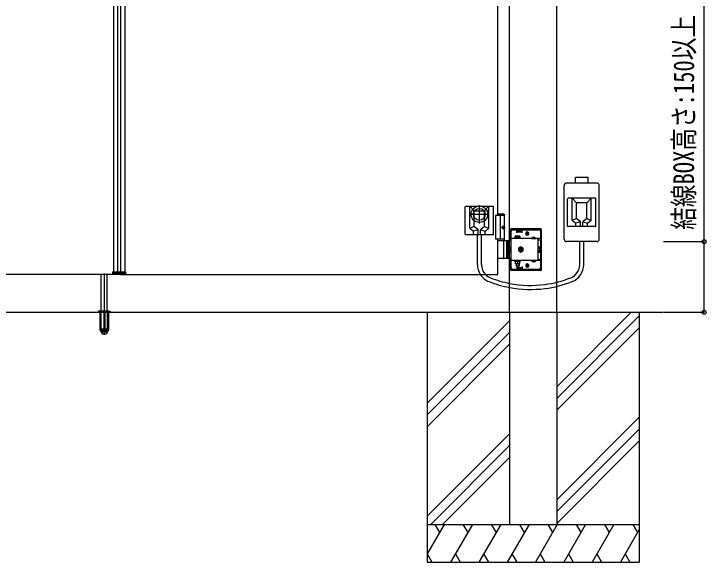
# Model space of a CAD drawing. Units: millimetres, scale not verified. Extents: x -4205 to 4205, y -2970 to 2970.
# Drawn here: x -525 to 943, y -564 to 600 of the extents above; entities that cross this region are included whole.
import ezdxf
from ezdxf.enums import TextEntityAlignment as Align

# ---------------------------------------------------------------- set-up
doc = ezdxf.new("R2010")
doc.units = ezdxf.units.MM
doc.header["$LTSCALE"] = 12
doc.layers.add('0-4_YKK_A1', color=4, linetype='Continuous')
doc.layers.add('0-5_YKK_D', color=6, linetype='Continuous')
doc.styles.add('ＭＳ ゴシック', font='')
doc.styles.get('ＭＳ ゴシック').set_extended_font_data('MS Gothic')

msp = doc.modelspace()

# ---------------------------------------------------------------- linework, layer by layer
at = {"layer": '0-4_YKK_A1'}
for p, q in [((526.02, -33.5), (526.02, 1663)), ((626.02, -33.5), (626.02, 1663)), ((-313.98, 1641), (-313.98, 52)), ((-289.98, 1641), (-289.98, 52)), ((501.02, 171.5), (501.02, 1521.5)), ((692.52, 252.75), (665.52, 252.75)), ((665.52, 240.5), (665.52, 252.75)), ((692.52, 240.5), (692.52, 252.75)), ((642.02, 121.5), (642.02, 235.5)), ((711.02, 240.5), (647.02, 240.5)), ((716.02, 121.5), (716.02, 235.5)), ((649.02, 149.5), (649.02, 207.5)), ((708.02, 208.5), (650.02, 208.5)), ((668.02, 198.5), (659.02, 208.5)), ((659.02, 161.98), (659.02, 208.5)), ((690.02, 198.5), (699.02, 208.5)), ((699.02, 161.98), (699.02, 208.5)), ((709.02, 149.5), (709.02, 207.5)), ((433.02, 191.5), (491.02, 191.5)), ((451.02, 181.5), (442.02, 191.5)), ((442.02, 144.98), (442.02, 191.5)), ((462.02, 155), (462.02, 194)), ((473.02, 181.5), (482.02, 191.5)), ((482.02, 144.98), (482.02, 191.5)), ((668.02, 165.97), (668.02, 197.5)), ((689.02, 198.5), (669.02, 198.5)), ((690.02, 165.97), (690.02, 197.5)), ((432.02, 132.5), (432.02, 190.5)), ((451.02, 148.97), (451.02, 180.5)), ((452.02, 181.5), (472.02, 181.5)), ((473.02, 148.97), (473.02, 180.5)), ((492.02, 132.5), (492.02, 190.5)), ((442.52, 174.5), (481.52, 174.5)), ((513.52, 174.5), (501.02, 174.5)), ((515.52, 172.5), (501.02, 172.5)), ((506.02, 171.5), (506.02, 121.5)), ((513.52, 174.5), (515.52, 172.5)), ((515.52, 118.5), (515.52, 172.5)), ((667.59, 165.31), (659.02, 161.5)), ((668.38, 165.2), (676.16, 158.8)), ((689.66, 165.2), (681.88, 158.8)), ((690.49, 165.29), (699.02, 161.5)), ((450.55, 148.29), (442.02, 144.5)), ((451.38, 148.2), (459.16, 141.8)), ((472.66, 148.2), (464.88, 141.8)), ((473.45, 148.31), (482.02, 144.5)), ((513.21, 146.92), (513.8, 146.92)), ((514.22, 148.6), (514.82, 148.6)), ((708.02, 148.5), (650.02, 148.5)), ((659.4, 161.2), (666.14, 155.8)), ((676.12, 158.38), (666.52, 155.5)), ((666.52, 148.5), (666.52, 155.02)), ((676.52, 148.5), (676.52, 158.03)), ((681.52, 148.5), (681.52, 158.03)), ((681.93, 158.38), (691.52, 155.5)), ((691.52, 148.5), (691.52, 155.02)), ((698.64, 161.2), (691.9, 155.8)), ((442.4, 144.2), (449.14, 138.8)), ((459.11, 141.38), (449.52, 138.5)), ((449.52, 131.5), (449.52, 138.02)), ((459.52, 131.5), (459.52, 141.03)), ((464.52, 131.5), (464.52, 141.03)), ((464.92, 141.38), (474.52, 138.5)), ((474.52, 131.5), (474.52, 138.02)), ((481.64, 144.2), (474.9, 138.8)), ((513.21, 146.08), (513.8, 146.08)), ((514.22, 144.4), (514.82, 144.4)), ((527.02, 118.5), (527.02, 141.5)), ((528.52, 118.5), (528.52, 141.5)), ((592.02, 143.5), (529.02, 143.5)), ((592.02, 142), (529.02, 142)), ((529.02, 60.5), (529.02, 138.5)), ((529.52, 142), (529.52, 143.5)), ((532.02, 141.5), (541.02, 141.5)), ((537.52, 142), (537.52, 143.5)), ((541.02, 135), (541.02, 141.5)), ((541.02, 140.5), (553.02, 140.5)), ((541.02, 137.5), (553.02, 137.5)), ((542.02, 139), (542.02, 142)), ((552.02, 139), (542.02, 139)), ((552.02, 139), (552.02, 142)), ((553.02, 135), (553.02, 141.5)), ((553.02, 141.5), (589.02, 141.5)), ((567.52, 133.5), (559.52, 133.5)), ((560.27, 133.25), (560.27, 133.75)), ((563.52, 129.5), (563.52, 137.5)), ((566.77, 133.25), (566.77, 133.75)), ((592.02, 138.5), (592.02, 120.2)), ((592.52, 57.5), (592.52, 141.5)), ((594.02, 57.5), (594.02, 141.5)), ((433.02, 131.5), (491.02, 131.5)), ((457.72, 67.56), (457.72, 131.5)), ((466.32, 67.56), (466.32, 131.5)), ((515.52, 121.5), (496.02, 121.5)), ((501.02, 118.5), (526.02, 118.5)), ((519.52, 118.5), (519.52, 80.5)), ((522.02, 118.5), (522.02, 80.5)), ((526.02, 118.5), (529.02, 118.5)), ((528.52, 120.2), (527.02, 120.2)), ((592.02, 122.7), (529.02, 122.7)), ((536.77, 124.3), (549.27, 124.3)), ((536.77, 122.7), (536.77, 124.3)), ((549.27, 122.7), (536.77, 122.7)), ((538.02, 128.3), (548.02, 128.3)), ((538.02, 124.3), (538.02, 128.3)), ((548.02, 124.3), (538.02, 124.3)), ((543.02, 124.3), (543.02, 127.87)), ((548.02, 128.3), (548.02, 124.3)), ((549.27, 124.3), (549.27, 122.7)), ((572.27, 123.21), (581.77, 123.21)), ((572.27, 123.21), (572.27, 122.7)), ((572.27, 122.7), (581.77, 122.7)), ((574.67, 125.2), (575.87, 122.73)), ((575.87, 122.73), (577.02, 122.12)), ((578.16, 122.73), (577.02, 122.12)), ((579.37, 125.2), (578.16, 122.73)), ((581.77, 123.21), (581.77, 122.7)), ((586.02, 120.2), (586.02, 122.7)), ((586.02, 120.2), (592.02, 120.2)), ((586.02, 120.2), (586.02, 78.8)), ((513.83, 82), (513.83, 117)), ((550.02, 105.27), (545.02, 102.39)), ((555.02, 102.39), (550.02, 105.27)), ((586.32, 103.4), (586.02, 103.4)), ((586.32, 105.27), (589.87, 105.27)), ((586.32, 93.73), (586.32, 105.27)), ((586.32, 95.6), (586.32, 103.4)), ((590.32, 104.5), (589.87, 105.27)), ((590.32, 104.5), (590.32, 94.5)), ((711.02, 116.5), (647.02, 116.5)), ((674.72, 67.56), (674.72, 116.5)), ((683.32, 67.56), (683.32, 116.5)), ((545.02, 102.39), (545.02, 96.61)), ((545.02, 96.61), (550.02, 93.73)), ((546.87, 98.9), (548.11, 98.9)), ((549.42, 102.65), (549.42, 101.41)), ((550.62, 102.65), (549.42, 102.65)), ((549.42, 97.59), (549.42, 96.35)), ((550.02, 93.73), (555.02, 96.61)), ((550.62, 101.41), (550.62, 102.65)), ((553.17, 100.1), (551.93, 100.1)), ((551.93, 98.9), (553.17, 98.9)), ((553.17, 98.9), (553.17, 100.1)), ((555.02, 96.61), (555.02, 102.39)), ((586.32, 95.6), (586.02, 95.6)), ((586.32, 102.39), (589.87, 102.39)), ((586.32, 96.61), (589.87, 96.61)), ((586.32, 93.73), (589.87, 93.73)), ((590.32, 94.5), (589.87, 93.73)), ((526.02, 80.5), (501.02, 80.5)), ((529.02, 80.5), (526.02, 80.5)), ((527.02, 57.5), (527.02, 80.5)), ((528.52, 78.8), (527.02, 78.8)), ((528.52, 57.5), (528.52, 80.5)), ((592.02, 76.3), (529.02, 76.3)), ((549.27, 76.3), (536.77, 76.3)), ((536.77, 76.3), (536.77, 74.7)), ((536.77, 74.7), (549.27, 74.7)), ((538.02, 74.7), (538.02, 69.7)), ((548.02, 74.7), (538.02, 74.7)), ((539.82, 76.3), (539.82, 74.7)), ((543.02, 74.7), (543.02, 70.13)), ((546.22, 76.3), (546.22, 74.7)), ((548.02, 69.7), (548.02, 74.7)), ((549.27, 74.7), (549.27, 76.3)), ((572.27, 76.3), (581.77, 76.3)), ((572.27, 75.79), (572.27, 76.3)), ((572.27, 75.79), (581.77, 75.79)), ((574.67, 73.8), (575.87, 76.27)), ((575.87, 76.27), (577.02, 76.88)), ((578.16, 76.27), (577.02, 76.88)), ((579.37, 73.8), (578.16, 76.27)), ((581.77, 75.79), (581.77, 76.3)), ((586.02, 78.8), (586.02, 76.3)), ((586.02, 78.8), (592.02, 78.8)), ((592.02, 78.8), (592.02, 60.5)), ((538.02, 69.7), (548.02, 69.7)), ((540.02, 69.7), (540.02, 65.3)), ((540.02, 65.3), (546.02, 65.3)), ((540.02, 65.3), (541.02, 64.3)), ((540.56, 69.7), (540.56, 64.76)), ((541.02, 64.3), (545.02, 64.3)), ((541.02, 64), (541.02, 57.5)), ((541.02, 61.5), (553.02, 61.5)), ((542.02, 60), (542.02, 57)), ((552.02, 60), (542.02, 60)), ((546.02, 65.3), (545.02, 64.3)), ((545.48, 69.7), (545.48, 64.76)), ((546.02, 69.7), (546.02, 65.3)), ((552.02, 60), (552.02, 57)), ((553.02, 64), (553.02, 57.5)), ((567.52, 65.5), (559.52, 65.5)), ((560.27, 65.75), (560.27, 65.25)), ((563.52, 69.5), (563.52, 61.5)), ((566.77, 65.75), (566.77, 65.25)), ((-339.98, -30.5), (-339.98, 46.5)), ((-333.48, 48.5), (-333.48, -81.5)), ((-326.98, -30.5), (-326.98, 46.5)), ((-315.88, 52), (-288.08, 52)), ((-315.88, 52), (-315.67, 47.95)), ((-289.29, 47), (-314.67, 47)), ((-313.98, 50), (-313.98, 52)), ((-313.98, 50), (-289.98, 50)), ((-289.98, 50), (-289.98, 52)), ((-288.08, 52), (-288.29, 47.95)), ((592.02, 57), (529.02, 57)), ((592.02, 55.5), (529.02, 55.5)), ((529.52, 55.5), (529.52, 57)), ((541.02, 57.5), (532.02, 57.5)), ((537.52, 55.5), (537.52, 57)), ((541.02, 58.5), (553.02, 58.5)), ((589.02, 57.5), (553.02, 57.5)), ((-2035.05, -33.5), (851.02, -33.5)), ((-346.48, -32.66), (-346.48, -33.5)), ((-346.48, -33.5), (-320.48, -33.5)), ((-346.19, -31.96), (-320.77, -31.96)), ((-342.48, -30.5), (-345.82, -31.72)), ((-342.73, -33.5), (-342.73, -70.53)), ((-342.48, -30.5), (-324.48, -30.5)), ((-342.17, -33.5), (-342.17, -71.5)), ((-341.31, -30.5), (-340.81, -31)), ((-340.48, -68.56), (-340.81, -31)), ((-340.81, -31), (-326.15, -31)), ((-334.48, -33.5), (-334.48, -71.5)), ((-332.48, -33.5), (-332.48, -71.5)), ((-326.98, -30.5), (-326.98, -69.3)), ((-326.48, -68.56), (-326.15, -31)), ((-325.65, -30.5), (-326.15, -31)), ((-324.79, -33.5), (-324.79, -71.5)), ((-324.48, -30.5), (-321.14, -31.72)), ((-324.23, -33.5), (-324.23, -70.53)), ((-320.48, -32.66), (-320.48, -33.5)), ((351.02, -33.5), (351.02, -563.5)), ((526.02, -33.5), (526.02, -483.5)), ((626.02, -33.5), (626.02, -483.5)), ((783.81, -33.5), (626.02, -191.29)), ((801.02, -41.29), (626.02, -216.29)), ((801.02, -33.5), (801.02, -563.5)), ((526.02, -51.29), (351.02, -226.29)), ((-342.73, -70.53), (-337.84, -79)), ((-342.17, -71.5), (-334.48, -71.5)), ((-339.93, -69.62), (-339.93, -69.3)), ((-339.93, -69.62), (-327.03, -69.62)), ((-334.48, -70.53), (-332.48, -70.53)), ((-332.48, -71.5), (-324.79, -71.5)), ((-324.23, -70.53), (-329.12, -79)), ((-327.03, -69.3), (-327.03, -69.62)), ((801.02, -66.29), (626.02, -241.29)), ((-336.97, -79.5), (-329.99, -79.5)), ((526.02, -76.29), (351.02, -251.29)), ((526.02, -101.29), (351.02, -276.29)), ((801.02, -256.29), (626.02, -431.29)), ((526.02, -291.29), (351.02, -466.29)), ((801.02, -281.29), (626.02, -456.29)), ((801.02, -306.29), (626.02, -481.29)), ((526.02, -316.29), (358.81, -483.5)), ((526.02, -341.29), (383.81, -483.5)), ((479.31, -388), (383.81, -483.5)), ((351.02, -483.5), (801.02, -483.5)), ((367.21, -483.5), (377.21, -500.82)), ((447.21, -483.5), (401.02, -563.5)), ((427.21, -483.5), (437.21, -500.82)), ((507.21, -483.5), (461.02, -563.5)), ((487.21, -483.5), (497.21, -500.82)), ((567.21, -483.5), (521.02, -563.5)), ((526.02, -483.5), (626.02, -483.5)), ((547.21, -483.5), (557.21, -500.82)), ((627.21, -483.5), (581.02, -563.5)), ((607.21, -483.5), (617.21, -500.82)), ((687.21, -483.5), (641.02, -563.5)), ((667.21, -483.5), (677.21, -500.82)), ((747.21, -483.5), (701.02, -563.5)), ((727.21, -483.5), (737.21, -500.82)), ((787.21, -483.5), (797.21, -500.82)), ((801.02, -494.22), (761.02, -563.5)), ((411.02, -546.18), (421.02, -563.5)), ((471.02, -546.18), (481.02, -563.5)), ((531.02, -546.18), (541.02, -563.5)), ((591.02, -546.18), (601.02, -563.5)), ((651.02, -546.18), (661.02, -563.5)), ((711.02, -546.18), (721.02, -563.5)), ((771.02, -546.18), (781.02, -563.5)), ((351.02, -563.5), (801.02, -563.5))]:
    msp.add_line(p, q, dxfattribs=at)
for points in [[(-704.98, 1646.5), (-304.98, 1646.5), (-304.98, 46.5), (-704.98, 46.5), (-704.98, 121.5)], [(501.02, 1646.5), (-298.98, 1646.5), (-298.98, 46.5), (501.02, 46.5), (501.02, 121.5)], [(515.52, 171.5), (496.02, 171.5), (496.02, 121.5)], [(513.8, 146.92), (513.91, 146.94), (514.02, 146.98), (514.12, 147.06), (514.21, 147.17), (514.28, 147.29), (514.32, 147.44), (514.34, 147.6), (514.34, 147.76)], [(514.93, 147.76), (514.96, 147.6), (515, 147.44), (515.07, 147.29), (515.15, 147.17), (515.25, 147.06), (515.31, 147.01)], [(514.34, 145.24), (514.34, 145.4), (514.32, 145.56), (514.28, 145.71), (514.21, 145.83), (514.12, 145.94), (514.02, 146.02), (513.91, 146.06), (513.8, 146.08)], [(515.31, 145.99), (515.25, 145.94), (515.15, 145.83), (515.07, 145.71), (515, 145.56), (514.96, 145.4), (514.93, 145.24)], [(529.02, 94.4), (527.02, 94.4), (527.02, 104.6), (529.02, 104.6)], [(548.11, 100.1), (546.87, 100.1), (546.87, 98.9)], [(549.42, 96.35), (550.62, 96.35), (550.62, 97.59)], [(-326.98, -69.3), (-339.98, -69.3), (-339.98, -30.5)], [(387.21, -483.5), (351.02, -546.18), (361.02, -563.5)]]:
    msp.add_lwpolyline(points, dxfattribs=at)
for radius in [17.5, 12.5]:
    msp.add_circle((462.02, 174.5), radius, dxfattribs=at)
for centre, radius, start, end in [((647.02, 235.5), 5, 90, 180), ((711.02, 235.5), 5, 0, 90), ((650.02, 207.5), 1, 90, 180), ((708.02, 207.5), 1, 0, 90), ((433.02, 190.5), 1, 90, 180), ((491.02, 190.5), 1, 0, 90), ((669.02, 197.5), 1, 90, 180), ((689.02, 197.5), 1, 0, 90), ((452.02, 180.5), 1, 90, 180), ((472.02, 180.5), 1, 0, 90), ((660.02, 161.98), 1, 180, 231.34019), ((669.02, 165.97), 1, 180, 230.52754), ((689.02, 165.97), 1, 309.47246, 0), ((698.02, 161.98), 1, 308.65981, 0), ((452.02, 148.97), 1, 180, 230.52754), ((472.02, 148.97), 1, 309.47246, 0), ((650.02, 149.5), 1, 180, 270), ((665.52, 155.02), 1, 0, 51.34019), ((675.52, 158.03), 1, 0, 50.52754), ((682.52, 158.03), 1, 129.47246, 180), ((692.52, 155.02), 1, 128.65981, 180), ((708.02, 149.5), 1, 270, 0), ((433.02, 132.5), 1, 180, 270), ((443.02, 144.98), 1, 180, 231.34019), ((448.52, 138.02), 1, 0, 51.34019), ((458.52, 141.03), 1, 0, 50.52754), ((465.52, 141.03), 1, 129.47246, 180), ((475.52, 138.02), 1, 128.65981, 180), ((481.02, 144.98), 1, 308.65981, 0), ((491.02, 132.5), 1, 270, 0), ((529.02, 141.5), 2, 90, 180), ((529.02, 141.5), 0.5, 90, 180), ((532.02, 138.5), 3, 90, 180), ((563.52, 133.75), 3.25, 0, 180), ((563.52, 133.25), 3.25, 180, 0), ((589.02, 138.5), 3, 0, 90), ((592.02, 141.5), 2, 0, 90), ((592.02, 141.5), 0.5, 0, 90), ((512.33, 117), 1.5, 0, 90), ((540.52, 120.87), 7.43, 70.34714, 109.65286), ((545.52, 120.87), 7.43, 70.34714, 109.65286), ((577.02, 119.93), 5.77, 34.65097, 145.34903), ((647.02, 121.5), 5, 180, 270), ((711.02, 121.5), 5, 270, 0), ((550.02, 99.5), 5, 76.88299, 190.15922), ((550.02, 99.5), 5, 190.15922, 76.88299), ((550.02, 99.5), 4.3, 83.27178, 183.77043), ((550.02, 99.5), 4.3, 183.77043, 83.27178), ((587.76, 103.83), 2.56, 325.61575, 34.38425), ((548.11, 101.41), 1.31, 270, 0), ((548.11, 97.59), 1.31, 0, 90), ((551.93, 101.41), 1.31, 180, 270), ((551.93, 97.59), 1.31, 90, 180), ((587.76, 95.17), 2.56, 325.61575, 34.38425), ((580.77, 99.5), 9.55, 342.41205, 17.58795), ((512.33, 82), 1.5, 270, 0), ((577.02, 79.07), 5.77, 214.65097, 325.34903), ((496.32, 67.56), 38.6, 180, 213.06722), ((496.32, 67.56), 30, 180, 224.59045), ((532.02, 60.5), 3, 180, 270), ((540.52, 77.13), 7.43, 250.34714, 289.65286), ((545.52, 77.13), 7.43, 250.34714, 289.65286), ((563.52, 65.75), 3.25, 0, 180), ((563.52, 65.25), 3.25, 180, 0), ((589.02, 60.5), 3, 270, 0), ((644.72, 67.56), 30, 291.34978, 0), ((644.72, 67.56), 38.6, 291.34978, 0), ((654.02, 70.71), 29.3, 359.71101, 0.28899), ((-314.67, 48), 1, 183, 270), ((-289.29, 48), 1, 270, 357), ((496.32, 67.56), 38.6, 213.06722, 248.65022), ((496.32, 67.56), 30, 224.59045, 248.65022), ((529.02, 57.5), 2, 180, 270), ((529.02, 57.5), 0.5, 180, 270), ((592.02, 57.5), 0.5, 270, 0), ((592.02, 57.5), 2, 270, 0), ((570.52, 257.39), 242.41, 248.65022, 259.42214), ((570.52, 257.39), 233.81, 248.65022, 259.02833), ((570.52, 257.39), 233.81, 277.4954, 291.34978), ((570.52, 257.39), 242.41, 277.22804, 291.34978), ((570.52, 257.39), 233.81, 259.02833, 277.4954), ((570.52, 257.39), 242.41, 259.42214, 277.22804), ((-345.48, -32.66), 1, 110, 180), ((-321.48, -32.66), 1, 0, 70), ((-333.48, -68.5), 7, 180.5, 359.5), ((-333.48, -66.2), 7.3, 207.94179, 270), ((-333.48, -66.2), 7.3, 270, 332.05821), ((-336.97, -78.5), 1, 210, 270), ((-329.99, -78.5), 1, 270, 330)]:
    msp.add_arc(centre, radius, start, end, dxfattribs=at)
msp.add_ellipse((512.86, 146.5), major_axis=(0, -3.5), ratio=0.707107, dxfattribs=at)
for centre, start_param, end_param in [((506.85, 146.5), 4.6657054, 4.7590726), ((508.04, 146.5), 4.8528504, 4.9478932), ((508.63, 146.5), 4.8528504, 4.9478932), ((508.04, 146.5), 4.4768847, 4.5719276), ((508.63, 146.5), 4.4768847, 4.5719276)]:
    msp.add_ellipse(centre, major_axis=(0, 9), ratio=0.707107, start_param=start_param, end_param=end_param, dxfattribs=at)
at = {"layer": '0-5_YKK_D'}
for p, q in [((852.02, 116.5), (939.52, 116.5)), ((852.02, -33.5), (939.52, -33.5))]:
    msp.add_line(p, q, dxfattribs=at)
msp.add_lwpolyline([(938.52, -33.5), (938.52, 116.5), (938.52, 754.3)], dxfattribs=at)
for centre in [(938.52, 116.5), (938.52, -33.5)]:
    msp.add_circle(centre, 4.25, dxfattribs=at)

# ---------------------------------------------------------------- texts
at = {"layer": '0-5_YKK_D', "style": 'ＭＳ ゴシック', "width": 0.8}
msp.add_text('結線BOX高さ:150以上', height=43.99, rotation=90, dxfattribs=at).set_placement((930.52, 141.5), align=Align.BOTTOM_LEFT)

doc.saveas('drawing.dxf')
